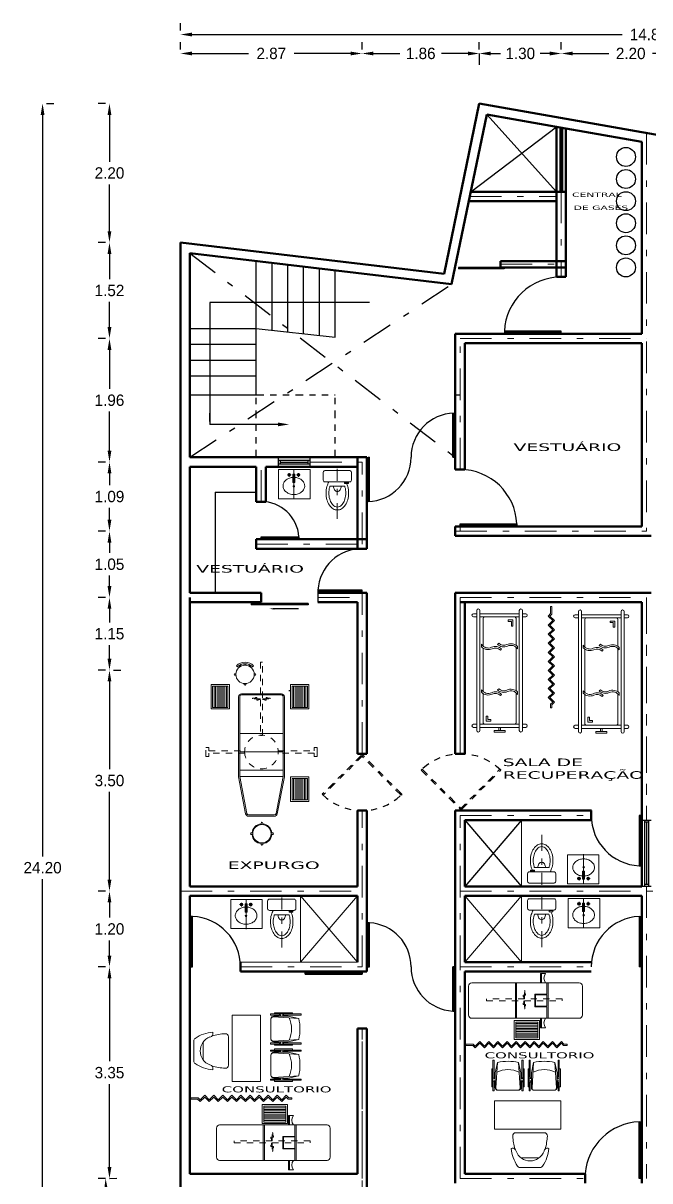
# Model space of a CAD drawing. Extents: x 80.1 to 126.1, y 13.8 to 42.4.
# Drawn here: x 80.09 to 90.01, y 24.03 to 42.37 of the extents above; entities that cross this region are included whole.
import ezdxf

# ---------------------------------------------------------------- set-up
doc = ezdxf.new("R2010")
doc.units = 0
doc.header["$MEASUREMENT"] = 0
doc.header["$PDMODE"] = 2
for name, pattern in [('DASHDOT', [1, 0.5, -0.25, 0, -0.25]), ('DASHDOT2', [0.5, 0.25, -0.125, 0, -0.125]), ('DIVIDE5', [0.24, 0.12, -0.04, 0, -0.04, 0, -0.04]), ('EJES630', [6.3, 5.5, -0.4, 0, -0.4]), ('HIDDE25', [0.04, 0.025, -0.015]), ('HIDDEN5', [0.07, 0.04, -0.03])]:
    doc.linetypes.add(name, pattern=pattern)
doc.layers.get('0').update_dxf_attribs({"linetype": 'CONTINUOUS'})
doc.layers.get('DEFPOINTS').update_dxf_attribs({"linetype": 'CONTINUOUS'})
for name, color, linetype, lineweight in [('EJES', 4, 'EJES630', 13), ('MOB', 7, 'CONTINUOUS', 9), ('MUROS', 5, 'CONTINUOUS', 50)]:
    doc.layers.add(name, color=color, linetype=linetype, lineweight=lineweight)
doc.styles.add('100', font='verdana.ttf', dxfattribs={"width": 1.8, "height": 0.12})
doc.dimstyles.get("Standard").update_dxf_attribs({"dimtxt": 0.18045, "dimasz": 0.18, "dimexe": 0.18, "dimexo": 0.0625, "dimgap": 0.09, "dimtad": 0, "dimtih": 1, "dimtoh": 1, "dimzin": 0, "dimdsep": 46, "dimtxsty": 'Standard', "dimblk2": 'CLOSEDBLANK', "dimcen": 0.09, "dimadec": 0, "dimazin": 0, "dimtfac": 1, "dimtofl": 0, "dimtmove": 0, "dimatfit": 3, "dimfxl": 1, "dimtolj": 1, "dimtzin": 0, "dimarcsym": 0})

# ---------------------------------------------------------------- blocks, each defined once
blk = doc.blocks.new('WCCAJA')
at = {"linetype": 'DASHDOT2'}
blk.add_line((0, -0.79), (0, 0), dxfattribs=at)
for points in [[(-0.223, -0.053), (-0.223, -0.178, 0.414214), (-0.196, -0.205), (0.196, -0.205, 0.414214), (0.223, -0.178), (0.223, -0.053, 0.414214), (0.196, -0.027), (-0.196, -0.027, 0.414214)], [(-0.115, -0.272, 0.018298), (-0.121, -0.288, 0.067459), (-0.134, -0.383, 0.067459), (-0.121, -0.477, 0.079812), (-0.089, -0.547, 0.107118), (-0.04, -0.594, 0.139889), (0, -0.605, 0.139889), (0.04, -0.594, 0.107118), (0.089, -0.547, 0.079812), (0.121, -0.477, 0.067459), (0.134, -0.383, 0.067459), (0.121, -0.288, 0.018298), (0.115, -0.272)]]:
    blk.add_lwpolyline(points, format="xyb", close=True)
for points in [[(-0.147, -0.232, 0.042039), (-0.164, -0.277, 0.067459), (-0.178, -0.383, 0.067459), (-0.164, -0.489, 0.079812), (-0.126, -0.572, 0.107118), (-0.064, -0.632, 0.139889), (0, -0.65, 0.139889), (0.064, -0.632, 0.107118), (0.126, -0.572, 0.079812), (0.164, -0.489, 0.067459), (0.178, -0.383, 0.067459), (0.164, -0.277, 0.068576), (0.133, -0.205, 0.107118)], [(-0.133, -0.205, 0.008988), (-0.138, -0.214, 0.067459)], [(-0.06, -0.272, 0.059324), (-0.055, -0.303, 0.07998), (-0.043, -0.331, 0.107107), (-0.022, -0.351, 0.139517), (0, -0.357, 0.139517), (0.022, -0.351, 0.107107), (0.043, -0.331, 0.07998), (0.055, -0.303, 0.059324), (0.06, -0.272, 0.067669)]]:
    blk.add_lwpolyline(points, format="xyb")
blk.add_lwpolyline([(-0.116, -0.214), (-0.116, -0.232), (-0.178, -0.232), (-0.178, -0.214)], close=True)
blk = doc.blocks.new('*D36')
at = {"color": 0, "lineweight": -2}
for p, q in [((82.584, 41.948), (82.584, 42.065)), ((85.458, 41.948), (85.458, 42.065)), ((82.764, 41.885), (83.661, 41.885)), ((85.278, 41.885), (84.382, 41.885))]:
    blk.add_line(p, q, dxfattribs=at)
at = {"color": 0}
for points in [[(82.764, 41.915), (82.764, 41.855), (82.584, 41.885)], [(85.278, 41.915), (85.278, 41.855), (85.458, 41.885)]]:
    blk.add_solid(points, dxfattribs=at)
at = {"layer": 'DEFPOINTS', "color": 0}
for p in [(82.584, 41.885), (85.458, 41.885), (85.458, 41.885)]:
    blk.add_point(p, dxfattribs=at)
at = {"color": 0, "insert": (84.021, 41.885), "char_height": 0.1804, "attachment_point": 5}
blk.add_mtext('\\A1;2.87', dxfattribs=at)
blk = doc.blocks.new('_ClosedBlank')
at = {"color": 0, "linetype": 'ByBlock', "lineweight": -2}
for p, q in [((-1, 0.17), (0, 0)), ((-1, 0.17), (-1, -0.17)), ((0, 0), (-1, -0.17))]:
    blk.add_line(p, q, dxfattribs=at)
blk = doc.blocks.new('*D37')
at = {"color": 0, "lineweight": -2}
for p, q in [((85.458, 41.948), (85.458, 42.065)), ((87.313, 41.948), (87.313, 42.065)), ((85.638, 41.885), (86.055, 41.885)), ((87.133, 41.885), (86.716, 41.885))]:
    blk.add_line(p, q, dxfattribs=at)
at = {"color": 0}
for points in [[(85.638, 41.915), (85.638, 41.855), (85.458, 41.885)], [(87.133, 41.915), (87.133, 41.855), (87.313, 41.885)]]:
    blk.add_solid(points, dxfattribs=at)
at = {"layer": 'DEFPOINTS', "color": 0}
for p in [(85.458, 41.885), (87.313, 41.885), (87.313, 41.885)]:
    blk.add_point(p, dxfattribs=at)
at = {"color": 0, "insert": (86.386, 41.885), "char_height": 0.1804, "attachment_point": 5}
blk.add_mtext('\\A1;1.86', dxfattribs=at)
blk = doc.blocks.new('*D38')
at = {"color": 0, "lineweight": -2}
for p, q in [((88.609, 41.948), (88.609, 42.065)), ((87.313, 41.885), (87.313, 41.705)), ((87.493, 41.885), (87.646, 41.885)), ((88.429, 41.885), (88.277, 41.885))]:
    blk.add_line(p, q, dxfattribs=at)
at = {"color": 0}
for points in [[(87.493, 41.915), (87.493, 41.855), (87.313, 41.885)], [(88.429, 41.915), (88.429, 41.855), (88.609, 41.885)]]:
    blk.add_solid(points, dxfattribs=at)
at = {"layer": 'DEFPOINTS', "color": 0}
for p in [(87.313, 41.948), (88.609, 41.885), (88.609, 41.885)]:
    blk.add_point(p, dxfattribs=at)
at = {"color": 0, "insert": (87.961, 41.885), "char_height": 0.1804, "attachment_point": 5}
blk.add_mtext('\\A1;1.30', dxfattribs=at)
blk = doc.blocks.new('*D39')
at = {"color": 0, "lineweight": -2}
for p, q in [((88.609, 41.948), (88.609, 42.065)), ((90.809, 41.948), (90.809, 42.065)), ((88.789, 41.885), (89.364, 41.885)), ((90.629, 41.885), (90.055, 41.885))]:
    blk.add_line(p, q, dxfattribs=at)
at = {"color": 0}
for points in [[(88.789, 41.915), (88.789, 41.855), (88.609, 41.885)], [(90.629, 41.915), (90.629, 41.855), (90.809, 41.885)]]:
    blk.add_solid(points, dxfattribs=at)
at = {"layer": 'DEFPOINTS', "color": 0}
for p in [(88.609, 41.885), (90.809, 41.885), (90.809, 41.885)]:
    blk.add_point(p, dxfattribs=at)
at = {"color": 0, "insert": (89.709, 41.885), "char_height": 0.1804, "attachment_point": 5}
blk.add_mtext('\\A1;2.20', dxfattribs=at)
blk = doc.blocks.new('*D43')
at = {"color": 0, "lineweight": -2}
for p, q in [((82.584, 42.248), (82.584, 42.365)), ((97.407, 42.248), (97.407, 42.365)), ((82.764, 42.185), (89.575, 42.185)), ((97.227, 42.185), (90.417, 42.185))]:
    blk.add_line(p, q, dxfattribs=at)
at = {"color": 0}
for points in [[(82.764, 42.215), (82.764, 42.155), (82.584, 42.185)], [(97.227, 42.215), (97.227, 42.155), (97.407, 42.185)]]:
    blk.add_solid(points, dxfattribs=at)
at = {"layer": 'DEFPOINTS', "color": 0}
for p in [(82.584, 42.185), (97.407, 42.185), (97.407, 42.185)]:
    blk.add_point(p, dxfattribs=at)
at = {"color": 0, "insert": (89.996, 42.185), "char_height": 0.1804, "attachment_point": 5}
blk.add_mtext('\\A1;14.82', dxfattribs=at)
blk = doc.blocks.new('*D52')
at = {"color": 0, "lineweight": -2}
for p, q in [((80.464, 41.092), (80.581, 41.092)), ((80.401, 40.912), (80.401, 29.172)), ((80.401, 17.071), (80.401, 28.812)), ((80.339, 16.891), (80.221, 16.891))]:
    blk.add_line(p, q, dxfattribs=at)
at = {"color": 0}
for points in [[(80.371, 40.912), (80.431, 40.912), (80.401, 41.092)], [(80.371, 17.071), (80.431, 17.071), (80.401, 16.891)]]:
    blk.add_solid(points, dxfattribs=at)
at = {"layer": 'DEFPOINTS', "color": 0}
for p in [(80.401, 41.092), (80.401, 16.891), (80.401, 16.891)]:
    blk.add_point(p, dxfattribs=at)
at = {"color": 0, "insert": (80.401, 28.992), "char_height": 0.1804, "attachment_point": 5}
blk.add_mtext('\\A1;24.20', dxfattribs=at)
blk = doc.blocks.new('*D53')
at = {"color": 0, "lineweight": -2}
for p, q in [((81.398, 41.092), (81.28, 41.092)), ((81.46, 40.912), (81.46, 40.172)), ((81.46, 39.071), (81.46, 39.812)), ((81.398, 38.891), (81.28, 38.891))]:
    blk.add_line(p, q, dxfattribs=at)
at = {"color": 0}
for points in [[(81.43, 40.912), (81.49, 40.912), (81.46, 41.092)], [(81.43, 39.071), (81.49, 39.071), (81.46, 38.891)]]:
    blk.add_solid(points, dxfattribs=at)
at = {"layer": 'DEFPOINTS', "color": 0}
for p in [(81.46, 41.092), (81.46, 38.891), (81.46, 38.891)]:
    blk.add_point(p, dxfattribs=at)
at = {"color": 0, "insert": (81.46, 39.992), "char_height": 0.1804, "attachment_point": 5}
blk.add_mtext('\\A1;2.20', dxfattribs=at)
blk = doc.blocks.new('*D54')
at = {"color": 0, "lineweight": -2}
for p, q in [((81.398, 38.891), (81.28, 38.891)), ((81.46, 38.711), (81.46, 38.312)), ((81.46, 37.552), (81.46, 37.952)), ((81.398, 37.372), (81.28, 37.372))]:
    blk.add_line(p, q, dxfattribs=at)
at = {"color": 0}
for points in [[(81.43, 38.711), (81.49, 38.711), (81.46, 38.891)], [(81.43, 37.552), (81.49, 37.552), (81.46, 37.372)]]:
    blk.add_solid(points, dxfattribs=at)
at = {"layer": 'DEFPOINTS', "color": 0}
for p in [(81.46, 38.891), (81.46, 37.372), (81.46, 37.372)]:
    blk.add_point(p, dxfattribs=at)
at = {"color": 0, "insert": (81.46, 38.132), "char_height": 0.1804, "attachment_point": 5}
blk.add_mtext('\\A1;1.52', dxfattribs=at)
blk = doc.blocks.new('*D55')
at = {"color": 0, "lineweight": -2}
for p, q in [((81.398, 37.372), (81.28, 37.372)), ((81.46, 37.192), (81.46, 36.574)), ((81.46, 35.596), (81.46, 36.214)), ((81.398, 35.416), (81.28, 35.416))]:
    blk.add_line(p, q, dxfattribs=at)
at = {"color": 0}
for points in [[(81.43, 37.192), (81.49, 37.192), (81.46, 37.372)], [(81.43, 35.596), (81.49, 35.596), (81.46, 35.416)]]:
    blk.add_solid(points, dxfattribs=at)
at = {"layer": 'DEFPOINTS', "color": 0}
for p in [(81.46, 37.372), (81.46, 35.416), (81.46, 35.416)]:
    blk.add_point(p, dxfattribs=at)
at = {"color": 0, "insert": (81.46, 36.394), "char_height": 0.1804, "attachment_point": 5}
blk.add_mtext('\\A1;1.96', dxfattribs=at)
blk = doc.blocks.new('*D56')
at = {"color": 0, "lineweight": -2}
for p, q in [((81.398, 35.416), (81.28, 35.416)), ((81.46, 35.236), (81.46, 35.049)), ((81.46, 34.502), (81.46, 34.689)), ((81.398, 34.322), (81.28, 34.322))]:
    blk.add_line(p, q, dxfattribs=at)
at = {"color": 0}
for points in [[(81.43, 35.236), (81.49, 35.236), (81.46, 35.416)], [(81.43, 34.502), (81.49, 34.502), (81.46, 34.322)]]:
    blk.add_solid(points, dxfattribs=at)
at = {"layer": 'DEFPOINTS', "color": 0}
for p in [(81.46, 35.416), (81.46, 34.322), (81.46, 34.322)]:
    blk.add_point(p, dxfattribs=at)
at = {"color": 0, "insert": (81.46, 34.869), "char_height": 0.1804, "attachment_point": 5}
blk.add_mtext('\\A1;1.09', dxfattribs=at)
blk = doc.blocks.new('*D57')
at = {"color": 0, "lineweight": -2}
for p, q in [((81.398, 34.322), (81.28, 34.322)), ((81.46, 34.142), (81.46, 33.977)), ((81.46, 33.452), (81.46, 33.617)), ((81.398, 33.272), (81.28, 33.272))]:
    blk.add_line(p, q, dxfattribs=at)
at = {"color": 0}
for points in [[(81.43, 34.142), (81.49, 34.142), (81.46, 34.322)], [(81.43, 33.452), (81.49, 33.452), (81.46, 33.272)]]:
    blk.add_solid(points, dxfattribs=at)
at = {"layer": 'DEFPOINTS', "color": 0}
for p in [(81.46, 34.322), (81.46, 33.272), (81.46, 33.272)]:
    blk.add_point(p, dxfattribs=at)
at = {"color": 0, "insert": (81.46, 33.797), "char_height": 0.1804, "attachment_point": 5}
blk.add_mtext('\\A1;1.05', dxfattribs=at)
blk = doc.blocks.new('*D58')
at = {"color": 0, "lineweight": -2}
for p, q in [((81.398, 33.272), (81.28, 33.272)), ((81.46, 33.092), (81.46, 32.877)), ((81.46, 32.302), (81.46, 32.517)), ((81.398, 32.122), (81.28, 32.122))]:
    blk.add_line(p, q, dxfattribs=at)
at = {"color": 0}
for points in [[(81.43, 33.092), (81.49, 33.092), (81.46, 33.272)], [(81.43, 32.302), (81.49, 32.302), (81.46, 32.122)]]:
    blk.add_solid(points, dxfattribs=at)
at = {"layer": 'DEFPOINTS', "color": 0}
for p in [(81.46, 33.272), (81.46, 32.122), (81.46, 32.122)]:
    blk.add_point(p, dxfattribs=at)
at = {"color": 0, "insert": (81.46, 32.697), "char_height": 0.1804, "attachment_point": 5}
blk.add_mtext('\\A1;1.15', dxfattribs=at)
blk = doc.blocks.new('*D59')
at = {"color": 0, "lineweight": -2}
for p, q in [((81.523, 32.122), (81.64, 32.122)), ((81.46, 31.942), (81.46, 30.552)), ((81.46, 28.802), (81.46, 30.192)), ((81.398, 28.622), (81.28, 28.622))]:
    blk.add_line(p, q, dxfattribs=at)
at = {"color": 0}
for points in [[(81.43, 31.942), (81.49, 31.942), (81.46, 32.122)], [(81.43, 28.802), (81.49, 28.802), (81.46, 28.622)]]:
    blk.add_solid(points, dxfattribs=at)
at = {"layer": 'DEFPOINTS', "color": 0}
for p in [(81.46, 32.122), (81.46, 28.622), (81.46, 28.622)]:
    blk.add_point(p, dxfattribs=at)
at = {"color": 0, "insert": (81.46, 30.372), "char_height": 0.1804, "attachment_point": 5}
blk.add_mtext('\\A1;3.50', dxfattribs=at)
blk = doc.blocks.new('*D60')
at = {"color": 0, "lineweight": -2}
for p, q in [((81.398, 28.622), (81.28, 28.622)), ((81.46, 28.442), (81.46, 28.202)), ((81.46, 27.602), (81.46, 27.842)), ((81.398, 27.422), (81.28, 27.422))]:
    blk.add_line(p, q, dxfattribs=at)
at = {"color": 0}
for points in [[(81.43, 28.442), (81.49, 28.442), (81.46, 28.622)], [(81.43, 27.602), (81.49, 27.602), (81.46, 27.422)]]:
    blk.add_solid(points, dxfattribs=at)
at = {"layer": 'DEFPOINTS', "color": 0}
for p in [(81.46, 28.622), (81.46, 27.422), (81.46, 27.422)]:
    blk.add_point(p, dxfattribs=at)
at = {"color": 0, "insert": (81.46, 28.022), "char_height": 0.1804, "attachment_point": 5}
blk.add_mtext('\\A1;1.20', dxfattribs=at)
blk = doc.blocks.new('*D61')
at = {"color": 0, "lineweight": -2}
for p, q in [((81.398, 27.422), (81.28, 27.422)), ((81.46, 27.242), (81.46, 25.927)), ((81.46, 24.252), (81.46, 25.567)), ((81.398, 24.072), (81.28, 24.072))]:
    blk.add_line(p, q, dxfattribs=at)
at = {"color": 0}
for points in [[(81.43, 27.242), (81.49, 27.242), (81.46, 27.422)], [(81.43, 24.252), (81.49, 24.252), (81.46, 24.072)]]:
    blk.add_solid(points, dxfattribs=at)
at = {"layer": 'DEFPOINTS', "color": 0}
for p in [(81.46, 27.422), (81.46, 24.072), (81.46, 24.072)]:
    blk.add_point(p, dxfattribs=at)
at = {"color": 0, "insert": (81.46, 25.747), "char_height": 0.1804, "attachment_point": 5}
blk.add_mtext('\\A1;3.35', dxfattribs=at)
blk = doc.blocks.new('*D62')
at = {"color": 0, "lineweight": -2}
for p, q in [((81.46, 24.074), (81.578, 24.079)), ((81.405, 23.892), (81.423, 23.399)), ((81.454, 22.545), (81.436, 23.039)), ((81.523, 22.368), (81.64, 22.372))]:
    blk.add_line(p, q, dxfattribs=at)
at = {"color": 0}
for points in [[(81.435, 23.893), (81.375, 23.891), (81.398, 24.072)], [(81.484, 22.546), (81.424, 22.544), (81.46, 22.365)]]:
    blk.add_solid(points, dxfattribs=at)
at = {"layer": 'DEFPOINTS', "color": 0}
for p in [(81.398, 24.072), (81.46, 22.365), (81.46, 22.365)]:
    blk.add_point(p, dxfattribs=at)
at = {"color": 0, "insert": (81.429, 23.219), "char_height": 0.1804, "attachment_point": 5}
blk.add_mtext('\\A1;1.71', dxfattribs=at)
blk = doc.blocks.new('37830054')
at = {"linetype": 'HIDDEN5'}
blk.add_lwpolyline([(-0.61, 0.02), (-0.61, 0.05), (0.59, 0.05), (0.59, 0.02)], close=True, dxfattribs=at)
for points in [[(-0.01, 0.05), (-0.01, 0.18), (-0.02, 0.18), (-0.02, 0.13), (-0.03, 0.13), (-0.03, 0.11), (-0.01, 0.11), (0, 0.11), (0.01, 0.11), (0.01, 0.09), (0, 0.09), (0, 0.05)], [(-0.01, 0.02), (-0.01, -0.11), (-0.02, -0.11), (-0.02, -0.06), (-0.03, -0.06), (-0.03, -0.04), (-0.01, -0.04), (0, -0.04), (0.01, -0.04), (0.01, -0.02), (0, -0.02), (0, 0.02)]]:
    blk.add_lwpolyline(points, dxfattribs=at)
blk = doc.blocks.new('36211306')
for p, q in [((0.74, -0.56), (0.74, 0)), ((0.76, 0), (0.76, -0.56)), ((1.154, 0.15), (1.154, 0)), ((1.26, 0), (1.26, -0.56)), ((1.154, -0.71), (1.154, -0.56))]:
    blk.add_line(p, q)
blk.add_lwpolyline([(0.05, -0.56, -0.414214), (0, -0.51), (0, -0.05, -0.414214), (0.05, 0), (1.75, 0, -0.414214), (1.8, -0.05), (1.8, -0.51, -0.414214), (1.75, -0.56)], format="xyb", close=True)
blk.add_lwpolyline([(1.24, 0), (1.24, -0.18), (1.05, -0.18), (1.05, -0.38), (1.24, -0.38), (1.24, -0.56)])
for points in [[(1.14, 0), (1.14, 0.15), (1.219, 0.15, 0.351), (1.219, 0, 0.351)], [(1.219, -0.56, 0.351), (1.219, -0.71), (1.14, -0.71), (1.14, -0.56)]]:
    blk.add_lwpolyline(points, format="xyb")
blk.add_lwpolyline([(1.24, -0.19), (1.06, -0.19), (1.06, -0.37), (1.24, -0.37)], close=True)
blk = doc.blocks.new('31230244')
for p, q in [((0.025, -0.05), (0.375, -0.05)), ((0.025, -0.075), (0.375, -0.075)), ((0.025, -0.1), (0.375, -0.1)), ((0.025, -0.125), (0.375, -0.125)), ((0.025, -0.15), (0.375, -0.15)), ((0.025, -0.15), (0.375, -0.15)), ((0.025, -0.175), (0.375, -0.175)), ((0.025, -0.2), (0.375, -0.2)), ((0.025, -0.225), (0.375, -0.225)), ((0.025, -0.25), (0.375, -0.25))]:
    blk.add_line(p, q)
for points in [[(0, -0.3), (0, 0), (0.4, 0), (0.4, -0.3)], [(0.025, -0.275), (0.025, -0.025), (0.375, -0.025), (0.375, -0.275)]]:
    blk.add_lwpolyline(points, close=True)
blk = doc.blocks.new('18140101')
for p, q in [((-0.475, -0.068), (-0.483, -0.068)), ((-0.068, -0.068), (-0.059, -0.068))]:
    blk.add_line(p, q)
for points in [[(-0.492, -0.076), (-0.492, -0.208), (-0.51, -0.208), (-0.51, 0.276), (-0.492, 0.276), (-0.492, 0.012, 0.414214), (-0.483, 0.003), (-0.475, 0.003)], [(-0.43, -0.2, -0.414214), (-0.475, -0.156), (-0.475, 0.074), (-0.439, 0.239), (-0.465, -0.161, 0.392815), (-0.43, -0.2), (-0.112, -0.2, 0.392815), (-0.078, -0.161), (-0.104, 0.239), (-0.068, 0.074), (-0.068, -0.156, -0.414214), (-0.112, -0.2)], [(-0.068, 0.003), (-0.059, 0.003, 0.414214), (-0.051, 0.012), (-0.051, 0.276), (-0.033, 0.276), (-0.033, -0.208), (-0.051, -0.208), (-0.051, -0.076)], [(-0.51, 0.012, 0.414214), (-0.483, -0.015), (-0.475, -0.015)], [(-0.068, -0.015), (-0.059, -0.015, 0.414214), (-0.033, 0.012, 0.414214)], [(-0.475, -0.05), (-0.483, -0.05, 0.414214), (-0.51, -0.076, 0.414214)], [(-0.033, -0.076, 0.414214), (-0.059, -0.05), (-0.068, -0.05)]]:
    blk.add_lwpolyline(points, format="xyb")
for points in [[(-0.51, 0.138), (-0.528, 0.138), (-0.528, -0.147), (-0.51, -0.147)], [(-0.033, 0.138), (-0.015, 0.138), (-0.015, -0.147), (-0.033, -0.147)]]:
    blk.add_lwpolyline(points)
for centre, radius, start, end in [((-0.271, -0.445), 0.704, 76.2765, 103.7235), ((-0.272, -0.28), 0.406, 64.1271, 115.8575), ((-0.483, -0.076), 0.00883, 90, 180), ((-0.059, -0.076), 0.00883, 0, 90)]:
    blk.add_arc(centre, radius, start, end)
blk = doc.blocks.new('33550102')
blk.add_lwpolyline([(-1.05, 0), (-1.05, 0.45), (0, 0.45), (0, 0)], close=True)
blk = doc.blocks.new('18360154')
for p, q in [((-0.16, 0.15), (0.156, 0.15)), ((-0.142, 0), (0.138, 0)), ((0.222, -0.4), (-0.226, -0.4))]:
    blk.add_line(p, q)
for centre, radius, start, end in [((0.284, -0.2), 0.586, 145.9647, 175.201), ((-0.002, -0.191), 0.237, 20.812, 159.188), ((-0.16, 0.1), 0.05, 90, 145.9647), ((0.156, 0.1), 0.05, 34.0353, 90), ((-0.288, -0.2), 0.586, 4.799, 34.0353), ((-0.279, -0.099), 0.0564, 248.2784, 351.6423), ((0.648, -0.4), 0.925, 163.5819, 176.7242), ((0.275, -0.099), 0.0564, 188.3577, 291.7216), ((-0.702, -0.4), 0.975, 3.0986, 15.4057), ((-0.226, -0.35), 0.05, 176.7242, 270), ((0.222, -0.35), 0.05, 270, 3.0986)]:
    blk.add_arc(centre, radius, start, end)
blk = doc.blocks.new('31910159')
for p, q in [((0.075, 0.312), (0.075, -0.312)), ((0.125, 0.312), (0.125, -0.312)), ((1.341, 0.263), (0.653, 0.263)), ((1.825, 0.312), (1.825, -0.312)), ((1.875, 0.312), (1.875, -0.312)), ((0.025, 0.013), (0.075, 0.013)), ((0.025, -0.012), (0.075, -0.012)), ((0.643, -0.262), (1.331, -0.262))]:
    blk.add_line(p, q)
for points in [[(0.125, 0.363), (0.125, 0.413, 1), (0.075, 0.413), (0.075, 0.363)], [(1.875, 0.363), (1.875, 0.413, 1), (1.825, 0.413), (1.825, 0.363)], [(0.621, 0.263), (0.155, 0.263, 0.414214), (0.125, 0.233)], [(1.825, 0.233, 0.414214), (1.795, 0.263), (1.373, 0.263)], [(0.125, -0.362), (0.125, -0.413, -1), (0.075, -0.413), (0.075, -0.362)], [(0.125, -0.233, 0.414214), (0.155, -0.262), (0.611, -0.262)], [(1.363, -0.262), (1.795, -0.262, 0.414214), (1.825, -0.233)], [(1.825, -0.362), (1.825, -0.413, 1), (1.875, -0.413), (1.875, -0.362)]]:
    blk.add_lwpolyline(points, format="xyb")
for points in [[(0.025, 0.312, -1), (0.025, 0.363), (1.925, 0.363, -1), (1.925, 0.312)], [(0.642, 0.125, 0.313297), (0.669, -0.033), (0.687, -0.014, -0.309465), (0.665, 0.115, 0.313502), (0.636, 0.284), (0.596, 0.284, -0.37824)], [(1.385, 0.115, 0.313502), (1.356, 0.284), (1.316, 0.284, -0.37824), (1.362, 0.125, 0.313297), (1.389, -0.033), (1.407, -0.014, -0.309465)], [(0.63, -0.286, -0.313502), (0.601, -0.117, 0.309465), (0.579, 0.012), (0.597, 0.031, -0.313297), (0.624, -0.127, 0.37824), (0.67, -0.286)], [(1.343, -0.127, 0.313297), (1.317, 0.031), (1.299, 0.012, -0.309465), (1.32, -0.117, 0.313502), (1.35, -0.286), (1.39, -0.286, -0.37824)], [(1.925, -0.312, -1), (1.925, -0.362), (0.025, -0.362, -1), (0.025, -0.312)]]:
    blk.add_lwpolyline(points, format="xyb", close=True)
for points in [[(1.775, 0.138), (1.75, 0.138), (1.75, 0.188), (1.675, 0.188), (1.675, 0.212), (1.775, 0.212)], [(0, 0.087), (0.025, 0.087), (0.025, -0.087), (0, -0.087)], [(0.2, -0.188), (0.2, -0.137), (0.175, -0.137), (0.175, -0.212), (0.25, -0.212), (0.25, -0.188)]]:
    blk.add_lwpolyline(points, close=True)
blk = doc.blocks.new('16160976')
for p, q in [((-0.4, -0.355), (-0.4, 0.355)), ((-0.3, -0.355), (-0.3, 0.355)), ((0, -0.355), (0, 0.355)), ((0.3, -0.355), (0.3, 0.355))]:
    blk.add_line(p, q)
for points in [[(0.95, 0.325), (0.95, -0.325, -0.414214), (0.9, -0.375), (-0.395, -0.375, -0.047533), (-0.405, -0.374), (-1.009, -0.258, -0.359601), (-1.05, -0.209), (-1.05, 0.209, -0.359601), (-1.009, 0.258), (-0.405, 0.374, -0.047533), (-0.395, 0.375), (0.9, 0.375, -0.414214)], [(0.93, 0.325), (0.93, -0.325, -0.414214), (0.9, -0.355), (-0.395, -0.355, -0.047533), (-0.401, -0.354), (-1.006, -0.238, -0.359601), (-1.03, -0.209), (-1.03, 0.209, -0.359601), (-1.006, 0.238), (-0.401, 0.354, -0.047533), (-0.395, 0.355), (0.9, 0.355, -0.414214)]]:
    blk.add_lwpolyline(points, format="xyb", close=True)
blk = doc.blocks.new('31080052')
for p, q in [((-0.087, 0.152), (-0.087, 0.122)), ((-0.075, 0.158), (-0.075, 0.13)), ((-0.013, 0.175), (-0.013, 0.149)), ((0.012, 0.149), (0.012, 0.175)), ((0.075, 0.158), (0.075, 0.13)), ((0.088, 0.152), (0.088, 0.122))]:
    blk.add_line(p, q)
blk.add_lwpolyline([(0.124, 0.124), (0.141, 0.141, 0.414214), (-0.141, 0.141), (-0.124, 0.124, -0.414214)], format="xyb", close=True)
for points in [[(-0.149, 0.012), (-0.163, 0.012, 1), (-0.163, -0.013), (-0.149, -0.013)], [(0.149, 0.012), (0.163, 0.012, -1), (0.163, -0.013), (0.149, -0.013)], [(-0.013, -0.149), (-0.013, -0.163, 1), (0.012, -0.163), (0.012, -0.149)]]:
    blk.add_lwpolyline(points, format="xyb")
blk.add_circle((0, 0), 0.15)
blk = doc.blocks.new('15621010')
at = {"linetype": 'HIDDEN5'}
for points in [[(0.02, 0.274), (0.02, 0.86), (0.075, 0.86), (0.075, 0.91), (0, 0.91), (-0.075, 0.91), (-0.075, 0.86), (-0.02, 0.86), (-0.02, 0.274)], [(-0.02, -0.274), (-0.02, -0.86), (-0.075, -0.86), (-0.075, -0.91), (0.075, -0.91), (0.075, -0.86), (0.02, -0.86), (0.02, -0.274)]]:
    blk.add_lwpolyline(points, dxfattribs=at)
blk.add_circle((0, 0), 0.275, dxfattribs=at)
blk = doc.blocks.new('31080102')
for points in [[(-0.149, 0.013), (-0.175, 0.013, 1), (-0.175, -0.013), (-0.149, -0.013)], [(0.013, 0.149), (0.013, 0.175, 1), (-0.013, 0.175), (-0.013, 0.149)], [(0.149, -0.013), (0.175, -0.013, 1), (0.175, 0.013), (0.149, 0.013)], [(-0.013, -0.149), (-0.013, -0.175, 1), (0.013, -0.175), (0.013, -0.149)]]:
    blk.add_lwpolyline(points, format="xyb")
blk.add_circle((0, 0), 0.15)
for start, end in [(94.4117, 175.5883), (4.4117, 85.5883), (184.4117, 265.5883), (274.4117, 355.5883)]:
    blk.add_arc((0, 0), 0.162, start, end)

msp = doc.modelspace()

# ---------------------------------------------------------------- linework, layer by layer
for p, q in [((87.431, 40.919), (88.534, 39.697)), ((87.178, 39.697), (88.534, 40.725)), ((88.589, 40.711), (88.589, 39.697)), ((88.609, 40.711), (88.609, 39.697)), ((88.629, 40.711), (88.629, 39.697)), ((83.783, 36.481), (83.783, 38.598)), ((84.033, 37.503), (84.033, 38.568)), ((84.283, 37.475), (84.283, 38.538)), ((84.533, 37.447), (84.533, 38.508)), ((87.704, 38.497), (86.984, 38.497)), ((86.984, 38.497), (86.984, 38.477)), ((87.704, 38.497), (87.704, 38.477)), ((84.783, 37.419), (84.783, 38.479)), ((85.033, 37.391), (85.033, 38.449)), ((87.704, 38.477), (86.984, 38.477)), ((85.574, 37.941), (83.048, 37.941)), ((83.048, 37.941), (83.048, 36.012)), ((82.734, 37.531), (83.783, 37.531)), ((83.783, 37.531), (85.033, 37.391)), ((88.609, 37.487), (87.71, 37.487)), ((87.71, 37.487), (87.71, 37.467)), ((88.609, 37.467), (87.71, 37.467)), ((88.609, 37.467), (88.609, 37.487)), ((82.734, 37.281), (83.783, 37.281)), ((82.734, 37.031), (83.783, 37.031)), ((82.734, 36.781), (83.783, 36.781)), ((82.734, 36.481), (83.783, 36.481)), ((86.933, 36.481), (87.008, 36.481)), ((83.048, 36.058), (83.048, 36.192)), ((86.893, 35.491), (86.893, 36.19)), ((86.913, 35.491), (86.913, 36.191)), ((84.125, 36.012), (83.048, 36.012)), ((84.135, 35.341), (84.135, 35.491)), ((84.135, 35.446), (84.635, 35.446)), ((84.135, 35.386), (84.635, 35.386)), ((84.165, 35.386), (84.165, 35.446)), ((84.165, 35.416), (84.605, 35.416)), ((84.605, 35.386), (84.605, 35.446)), ((84.635, 35.341), (84.635, 35.491)), ((85.553, 35.491), (85.573, 35.491)), ((85.553, 34.792), (85.553, 35.491)), ((85.573, 34.793), (85.573, 35.491)), ((86.893, 35.491), (86.913, 35.491)), ((83.134, 34.941), (83.783, 34.941)), ((83.134, 34.941), (83.134, 33.347)), ((87.008, 34.417), (87.008, 34.437)), ((87.008, 34.437), (87.907, 34.437)), ((87.008, 34.417), (87.908, 34.417)), ((87.907, 34.437), (87.907, 34.417)), ((83.858, 34.213), (83.858, 34.233)), ((83.858, 34.233), (84.457, 34.233)), ((83.858, 34.213), (84.457, 34.213)), ((84.457, 34.233), (84.457, 34.213)), ((85.458, 33.387), (84.759, 33.387)), ((84.759, 33.387), (84.759, 33.367)), ((85.458, 33.367), (84.759, 33.367)), ((84.759, 33.367), (84.759, 33.197)), ((85.458, 33.367), (85.458, 33.387)), ((84.603, 33.177), (83.703, 33.177)), ((83.703, 33.177), (83.703, 33.157)), ((84.603, 33.157), (83.703, 33.157)), ((84.454, 33.093), (84.069, 33.093)), ((84.603, 33.177), (84.603, 33.157)), ((84.3, 31.798), (84.319, 31.798)), ((86.392, 30.537), (86.407, 30.551)), ((87.653, 30.537), (87.639, 30.551)), ((86.089, 30.155), (86.074, 30.141)), ((87.983, 29.747), (87.083, 28.697)), ((87.083, 29.747), (87.983, 28.697)), ((89.864, 29.822), (89.844, 29.822)), ((89.844, 29.822), (89.844, 29.023)), ((89.864, 29.822), (89.864, 29.023)), ((89.884, 29.747), (90.034, 29.747)), ((89.929, 29.747), (89.929, 28.697)), ((89.929, 29.717), (89.989, 29.717)), ((89.959, 29.717), (89.959, 28.727)), ((89.989, 29.747), (89.989, 28.697)), ((89.844, 29.023), (89.864, 29.023)), ((90.034, 28.697), (89.884, 28.697)), ((89.989, 28.727), (89.929, 28.727)), ((82.754, 27.422), (82.754, 28.221)), ((82.774, 28.221), (82.754, 28.221)), ((82.774, 27.422), (82.774, 28.221)), ((85.553, 27.422), (85.553, 28.121)), ((85.573, 28.121), (85.553, 28.121)), ((85.573, 27.422), (85.573, 28.121)), ((89.844, 28.221), (89.844, 27.422)), ((89.844, 28.221), (89.864, 28.221)), ((89.864, 27.422), (89.864, 28.222)), ((82.734, 27.347), (82.734, 24.147)), ((82.754, 27.422), (82.774, 27.422)), ((84.559, 27.327), (85.458, 27.327)), ((84.559, 27.307), (84.559, 27.327)), ((85.458, 27.327), (85.458, 27.307)), ((85.553, 27.422), (85.573, 27.422)), ((86.913, 27.422), (86.893, 27.422)), ((86.893, 26.723), (86.893, 27.422)), ((86.913, 26.723), (86.913, 27.422)), ((89.864, 27.422), (89.844, 27.422)), ((84.559, 27.307), (85.458, 27.307)), ((82.734, 24.147), (82.734, 26.997)), ((86.893, 26.723), (86.913, 26.723)), ((85.383, 24.147), (85.383, 26.447)), ((89.844, 24.072), (89.844, 24.971)), ((89.844, 24.971), (89.864, 24.971)), ((89.864, 24.072), (89.864, 24.971)), ((89.864, 24.072), (89.844, 24.072))]:
    msp.add_line(p, q)
at = {"linetype": 'DASHDOT'}
for p, q in [((82.734, 38.723), (86.933, 35.491)), ((82.734, 35.491), (86.874, 38.23))]:
    msp.add_line(p, q, dxfattribs=at)
at = {"linetype": 'DIVIDE5'}
for p, q in [((83.783, 35.491), (83.783, 36.481)), ((83.783, 36.481), (85.033, 36.481)), ((85.033, 35.491), (85.033, 36.481)), ((85.444, 30.771), (84.828, 30.155)), ((85.472, 30.771), (84.842, 30.141)), ((86.074, 30.141), (85.444, 30.771)), ((86.089, 30.155), (85.472, 30.771)), ((86.392, 30.537), (87.009, 29.921)), ((86.407, 30.551), (87.037, 29.921)), ((87.009, 29.921), (87.639, 30.551)), ((87.037, 29.921), (87.653, 30.537))]:
    msp.add_line(p, q, dxfattribs=at)
for centre in [(89.634, 40.247), (89.634, 39.897), (89.634, 39.547), (89.634, 39.197), (89.634, 38.847), (89.634, 38.497)]:
    msp.add_circle(centre, 0.15)
for centre, radius, start, end in [((88.609, 37.447), 0.9, 90, 177.4527), ((86.933, 35.491), 0.7, 91.6372, 180), ((85.533, 35.491), 0.7, 271.6372, 0), ((87.008, 34.397), 0.9, 2.5473, 90), ((83.866, 34.196), 0.593, 3.5963, 90.7253), ((85.451, 33.35), 0.693, 89.4394, 176.9346), ((89.884, 29.822), 0.8, 180, 267.134), ((82.734, 27.422), 0.8, 0, 87.134), ((85.533, 27.422), 0.7, 360, 86.7242), ((89.884, 27.422), 0.8, 92.858, 180.0079), ((86.933, 27.422), 0.7, 180, 266.7242), ((89.884, 24.072), 0.9, 92.5473, 175.2198)]:
    msp.add_arc(centre, radius, start, end)
for centre, start, end in [((87.023, 29.895), 45.5274, 133.1991), ((85.458, 30.797), 225.5274, 313.1991)]:
    msp.add_arc(centre, 0.9, start, end, dxfattribs=at)
for points in [[(84.125, 36.042), (84.125, 35.982), (84.305, 36.012)], [(84.069, 33.106), (84.069, 33.079), (83.991, 33.093)]]:
    msp.add_solid(points)
at = {"layer": 'EJES', "linetype": 'DASHDOT'}
for p, q in [((86.755, 38.395), (87.313, 41.092)), ((87.313, 41.092), (97.407, 39.31)), ((89.959, 40.625), (89.959, 34.322)), ((89.959, 40.625), (89.959, 34.322)), ((87.162, 39.622), (88.534, 39.622)), ((88.609, 39.697), (88.609, 38.347)), ((82.584, 38.891), (86.755, 38.395)), ((87.65, 38.547), (88.684, 38.547)), ((87.008, 35.297), (87.008, 37.372)), ((87.008, 37.372), (89.959, 37.372)), ((87.008, 35.297), (87.008, 37.372)), ((83.858, 34.788), (83.858, 35.416)), ((84.635, 35.416), (85.458, 35.416)), ((85.458, 34.118), (85.458, 35.416)), ((86.933, 34.322), (89.959, 34.322)), ((87.008, 34.322), (87.008, 34.397)), ((83.783, 34.118), (85.458, 34.118)), ((84.759, 33.272), (85.458, 33.272)), ((85.458, 30.797), (85.458, 33.347)), ((87.008, 33.272), (89.959, 33.272)), ((87.008, 30.795), (87.008, 33.272)), ((89.959, 33.272), (89.959, 29.747)), ((89.959, 33.197), (89.959, 29.747)), ((85.458, 27.422), (85.458, 29.897)), ((85.458, 27.422), (85.458, 29.897)), ((85.458, 27.422), (85.458, 29.897)), ((87.008, 27.422), (87.008, 29.822)), ((87.008, 29.822), (89.084, 29.822)), ((87.008, 27.422), (87.008, 29.822)), ((82.584, 28.622), (85.458, 28.622)), ((87.008, 28.622), (90.884, 28.622)), ((89.959, 28.697), (89.959, 24.072)), ((89.959, 28.697), (89.959, 24.072)), ((83.534, 27.422), (85.458, 27.422)), ((83.534, 27.422), (85.458, 27.422)), ((87.008, 27.422), (89.084, 27.422)), ((87.008, 24.072), (87.008, 27.422)), ((85.458, 24.147), (85.458, 26.447)), ((85.458, 24.072), (85.458, 26.447)), ((85.458, 22.44), (85.458, 26.447)), ((87.008, 24.072), (88.987, 24.072)), ((87.008, 24.072), (88.987, 24.072))]:
    msp.add_line(p, q, dxfattribs=at)
at = {"layer": 'EJES'}
for p, q in [((87.008, 30.797), (87.008, 33.272)), ((87.008, 24.072), (87.083, 24.072))]:
    msp.add_line(p, q, dxfattribs=at)
at = {"layer": 'MOB'}
for p, q in [((84.276, 35.213), (84.335, 35.213)), ((84.305, 35.242), (84.305, 35.184)), ((84.378, 35.285), (84.378, 34.826)), ((84.422, 35.213), (84.48, 35.213)), ((84.451, 35.242), (84.451, 35.184)), ((87.983, 28.697), (87.983, 29.747)), ((88.964, 28.749), (88.964, 29.208)), ((88.92, 28.821), (88.862, 28.821)), ((88.891, 28.791), (88.891, 28.85)), ((89.066, 28.821), (89.007, 28.821)), ((89.036, 28.791), (89.036, 28.85)), ((83.549, 28.439), (83.549, 28.38)), ((83.622, 28.481), (83.622, 28.022)), ((83.695, 28.439), (83.695, 28.38)), ((84.483, 27.497), (84.483, 28.547)), ((84.483, 28.547), (85.383, 27.497)), ((85.383, 28.547), (84.483, 27.497)), ((87.983, 28.547), (87.083, 27.497)), ((87.083, 28.547), (87.983, 27.497)), ((87.983, 27.497), (87.983, 28.547)), ((88.862, 28.421), (88.92, 28.421)), ((88.891, 28.45), (88.891, 28.392)), ((88.964, 28.493), (88.964, 28.034)), ((89.007, 28.421), (89.066, 28.421)), ((89.036, 28.45), (89.036, 28.392)), ((83.52, 28.409), (83.578, 28.409)), ((83.665, 28.409), (83.724, 28.409)), ((83.534, 27.497), (85.383, 27.497))]:
    msp.add_line(p, q, dxfattribs=at)
for points in [[(84.135, 35.296), (84.635, 35.296), (84.635, 34.835), (84.135, 34.835)], [(84.395, 35.225), (84.362, 35.225), (84.362, 35.094), (84.395, 35.094)], [(88.462, 33.008), (88.431, 32.977), (88.502, 32.905), (88.431, 32.833), (88.502, 32.761), (88.431, 32.69), (88.502, 32.618), (88.431, 32.546), (88.502, 32.475), (88.431, 32.403), (88.502, 32.331), (88.431, 32.259), (88.502, 32.188), (88.431, 32.116), (88.502, 32.044), (88.431, 31.973), (88.502, 31.901), (88.431, 31.829), (88.502, 31.757), (88.431, 31.686), (88.502, 31.614), (88.462, 31.574), (88.462, 31.524), (88.442, 31.524), (88.442, 31.582), (88.474, 31.614), (88.402, 31.686), (88.474, 31.757), (88.402, 31.829), (88.474, 31.901), (88.402, 31.973), (88.474, 32.044), (88.402, 32.116), (88.474, 32.188), (88.402, 32.259), (88.474, 32.331), (88.402, 32.403), (88.474, 32.475), (88.402, 32.546), (88.474, 32.618), (88.402, 32.69), (88.474, 32.761), (88.402, 32.833), (88.474, 32.905), (88.402, 32.977), (88.442, 33.017), (88.442, 33.127), (88.462, 33.127)], [(89.206, 28.738), (88.707, 28.738), (88.707, 29.199), (89.206, 29.199)], [(88.947, 28.809), (88.98, 28.809), (88.98, 28.94), (88.947, 28.94)], [(83.379, 28.492), (83.878, 28.492), (83.878, 28.031), (83.379, 28.031)], [(83.638, 28.421), (83.605, 28.421), (83.605, 28.29), (83.638, 28.29)], [(88.721, 28.504), (89.22, 28.504), (89.22, 28.043), (88.721, 28.043)], [(88.98, 28.433), (88.947, 28.433), (88.947, 28.302), (88.98, 28.302)], [(87.218, 26.2), (87.25, 26.169), (87.321, 26.24), (87.393, 26.169), (87.465, 26.24), (87.537, 26.169), (87.608, 26.24), (87.68, 26.169), (87.752, 26.24), (87.824, 26.169), (87.895, 26.24), (87.967, 26.169), (88.039, 26.24), (88.11, 26.169), (88.182, 26.24), (88.254, 26.169), (88.326, 26.24), (88.397, 26.169), (88.469, 26.24), (88.541, 26.169), (88.612, 26.24), (88.652, 26.2), (88.702, 26.2), (88.702, 26.18), (88.644, 26.18), (88.612, 26.212), (88.541, 26.14), (88.469, 26.212), (88.397, 26.14), (88.326, 26.212), (88.254, 26.14), (88.182, 26.212), (88.11, 26.14), (88.039, 26.212), (87.967, 26.14), (87.895, 26.212), (87.824, 26.14), (87.752, 26.212), (87.68, 26.14), (87.608, 26.212), (87.537, 26.14), (87.465, 26.212), (87.393, 26.14), (87.321, 26.212), (87.25, 26.14), (87.21, 26.18), (87.1, 26.18), (87.1, 26.2)], [(82.864, 25.349), (82.895, 25.317), (82.967, 25.389), (83.039, 25.317), (83.111, 25.389), (83.182, 25.317), (83.254, 25.389), (83.326, 25.317), (83.397, 25.389), (83.469, 25.317), (83.541, 25.389), (83.613, 25.317), (83.684, 25.389), (83.756, 25.317), (83.828, 25.389), (83.899, 25.317), (83.971, 25.389), (84.043, 25.317), (84.115, 25.389), (84.186, 25.317), (84.258, 25.389), (84.298, 25.349), (84.348, 25.349), (84.348, 25.329), (84.29, 25.329), (84.258, 25.361), (84.186, 25.289), (84.115, 25.361), (84.043, 25.289), (83.971, 25.361), (83.899, 25.289), (83.828, 25.361), (83.756, 25.289), (83.684, 25.361), (83.613, 25.289), (83.541, 25.361), (83.469, 25.289), (83.397, 25.361), (83.326, 25.289), (83.254, 25.361), (83.182, 25.289), (83.111, 25.361), (83.039, 25.289), (82.967, 25.361), (82.895, 25.289), (82.855, 25.329), (82.745, 25.329), (82.745, 25.349)]]:
    msp.add_lwpolyline(points, close=True, dxfattribs=at)
for points in [[(84.395, 35.173, -0.06071), (84.445, 35.163, -0.088636), (84.499, 35.134, -0.105076), (84.537, 35.088, -0.120634), (84.55, 35.038, -0.120634), (84.537, 34.987, -0.105076), (84.499, 34.942, -0.088636), (84.445, 34.912, -0.079717), (84.378, 34.902, -0.079717), (84.311, 34.912, -0.088636), (84.257, 34.942, -0.105076), (84.219, 34.987, -0.120634), (84.207, 35.038, -0.120634), (84.219, 35.088, -0.105076), (84.257, 35.134, -0.088636), (84.311, 35.163, -0.06071), (84.362, 35.173)], [(88.947, 28.861, -0.06071), (88.896, 28.871, -0.088636), (88.843, 28.9, -0.105076), (88.805, 28.946, -0.120634), (88.792, 28.996, -0.120634), (88.805, 29.047, -0.105076), (88.843, 29.092, -0.088636), (88.896, 29.122, -0.079717), (88.964, 29.132, -0.079717), (89.031, 29.122, -0.088636), (89.085, 29.092, -0.105076), (89.123, 29.047, -0.120634), (89.135, 28.996, -0.120634), (89.123, 28.946, -0.105076), (89.085, 28.9, -0.088636), (89.031, 28.871, -0.06071), (88.98, 28.861)], [(83.638, 28.37, -0.06071), (83.689, 28.359, -0.088636), (83.743, 28.33, -0.105076), (83.781, 28.284, -0.120634), (83.793, 28.234, -0.120634), (83.781, 28.184, -0.105076), (83.743, 28.138, -0.088636), (83.689, 28.109, -0.079717), (83.622, 28.098, -0.079717), (83.555, 28.109, -0.088636), (83.501, 28.138, -0.105076), (83.463, 28.184, -0.120634), (83.45, 28.234, -0.120634), (83.463, 28.284, -0.105076), (83.501, 28.33, -0.088636), (83.555, 28.359, -0.06071), (83.605, 28.37)], [(88.98, 28.381, -0.06071), (89.031, 28.371, -0.088636), (89.085, 28.342, -0.105076), (89.123, 28.296, -0.120634), (89.135, 28.246, -0.120634), (89.123, 28.195, -0.105076), (89.085, 28.149, -0.088636), (89.031, 28.12, -0.079717), (88.964, 28.11, -0.079717), (88.896, 28.12, -0.088636), (88.843, 28.149, -0.105076), (88.805, 28.195, -0.120634), (88.792, 28.246, -0.120634), (88.805, 28.296, -0.105076), (88.843, 28.342, -0.088636), (88.896, 28.371, -0.06071), (88.947, 28.381)]]:
    msp.add_lwpolyline(points, format="xyb", dxfattribs=at)
for centre, radius in [((84.305, 35.213), 0.0219), ((84.451, 35.213), 0.0219), ((84.378, 35.033), 0.0127), ((88.964, 29.001), 0.0127), ((88.891, 28.821), 0.0219), ((89.036, 28.821), 0.0219), ((83.549, 28.409), 0.0219), ((83.695, 28.409), 0.0219), ((88.891, 28.421), 0.0219), ((89.036, 28.421), 0.0219), ((83.622, 28.229), 0.0127), ((88.964, 28.24), 0.0127)]:
    msp.add_circle(centre, radius, dxfattribs=at)
at = {"layer": 'MUROS', "linetype": 'Continuous'}
for p, q in [((86.755, 38.395), (87.313, 41.092)), ((97.407, 39.31), (87.313, 41.092)), ((86.874, 38.23), (87.431, 40.919)), ((88.684, 40.698), (87.431, 40.919)), ((88.534, 40.725), (88.534, 38.347)), ((88.684, 40.698), (88.684, 38.347)), ((89.884, 40.486), (88.684, 40.698)), ((89.884, 40.486), (89.884, 37.447)), ((87.178, 39.697), (88.684, 39.697)), ((87.147, 39.547), (88.534, 39.547)), ((82.584, 38.891), (82.584, 16.891)), ((82.584, 38.891), (85.78, 38.511)), ((82.584, 38.891), (86.755, 38.395)), ((82.734, 38.723), (86.874, 38.23)), ((82.734, 38.723), (82.734, 35.491)), ((87.65, 38.597), (88.684, 38.597)), ((87.65, 38.597), (87.65, 38.497)), ((87.65, 38.497), (88.684, 38.497)), ((88.534, 38.347), (88.684, 38.347)), ((86.933, 37.447), (89.884, 37.447)), ((86.933, 35.491), (86.933, 37.447)), ((87.083, 37.297), (89.884, 37.297)), ((87.083, 35.297), (87.083, 37.297)), ((89.884, 37.297), (89.884, 34.397)), ((82.734, 35.491), (85.533, 35.491)), ((85.383, 34.04), (85.383, 35.491)), ((85.533, 34.043), (85.533, 35.491)), ((86.933, 35.297), (86.933, 35.491)), ((82.734, 35.341), (83.783, 35.341)), ((82.734, 35.341), (82.734, 33.347)), ((83.783, 34.788), (83.783, 35.341)), ((83.933, 35.341), (85.383, 35.341)), ((83.933, 34.788), (83.933, 35.341)), ((85.383, 34.043), (85.383, 35.341)), ((86.933, 35.297), (87.083, 35.297)), ((83.933, 34.788), (83.783, 34.788)), ((86.933, 34.247), (86.933, 34.397)), ((86.933, 34.397), (89.884, 34.397)), ((83.783, 34.043), (83.783, 34.193)), ((83.783, 34.193), (85.533, 34.193)), ((86.933, 34.247), (90.034, 34.247)), ((83.783, 34.043), (85.533, 34.043)), ((82.734, 33.347), (83.862, 33.347)), ((82.734, 33.272), (82.734, 28.697)), ((82.734, 33.197), (83.862, 33.197)), ((83.862, 33.347), (83.862, 33.197)), ((84.759, 33.347), (85.533, 33.347)), ((84.759, 33.197), (85.383, 33.197)), ((85.383, 30.797), (85.383, 33.197)), ((85.383, 30.797), (85.383, 33.197)), ((85.533, 30.797), (85.533, 33.347)), ((86.933, 30.797), (86.933, 33.347)), ((86.933, 33.347), (90.034, 33.347)), ((87.008, 33.197), (89.884, 33.197)), ((87.083, 30.797), (87.083, 33.197)), ((89.884, 33.197), (89.884, 29.897)), ((85.383, 30.797), (85.533, 30.797)), ((86.933, 30.797), (87.083, 30.797)), ((85.383, 29.897), (85.533, 29.897)), ((85.383, 28.697), (85.383, 29.897)), ((85.533, 27.347), (85.533, 29.897)), ((86.933, 27.347), (86.933, 29.897)), ((86.933, 29.822), (86.933, 29.897)), ((86.933, 29.897), (89.088, 29.897)), ((89.084, 29.897), (89.084, 29.747)), ((89.884, 29.897), (89.884, 28.697)), ((87.083, 29.747), (89.088, 29.747)), ((87.083, 28.697), (87.083, 29.747)), ((82.734, 28.697), (85.383, 28.697)), ((87.083, 28.697), (89.884, 28.697)), ((82.734, 28.547), (85.383, 28.547)), ((82.734, 28.547), (82.734, 24.147)), ((85.383, 27.497), (85.383, 28.547)), ((87.083, 27.497), (87.083, 28.547)), ((87.083, 28.547), (89.884, 28.547)), ((89.884, 28.547), (89.884, 27.347)), ((83.534, 27.347), (83.534, 27.497)), ((87.083, 27.497), (89.084, 27.497)), ((83.534, 27.347), (85.533, 27.347)), ((86.933, 23.997), (86.933, 27.347)), ((87.083, 24.147), (87.083, 27.347)), ((87.083, 27.347), (89.084, 27.347)), ((89.884, 27.347), (89.884, 23.997)), ((85.383, 26.447), (85.533, 26.447)), ((85.383, 24.147), (85.383, 26.447)), ((85.533, 22.44), (85.533, 26.447)), ((82.734, 24.147), (85.383, 24.147)), ((87.083, 24.147), (88.987, 24.147)), ((88.987, 24.147), (88.987, 23.997))]:
    msp.add_line(p, q, dxfattribs=at)

# ---------------------------------------------------------------- block references
at = {"layer": 'MOB', "xscale": -1}
for p in [(85.066, 35.307), (84.186, 28.521), (88.3, 28.527)]:
    msp.add_blockref('WCCAJA', p, dxfattribs=at)
at = {"layer": 'MOB', "linetype": 'HIDDE25', "xscale": -1, "rotation": 270}
for p in [(87.634, 31.14), (89.244, 31.124)]:
    msp.add_blockref('31910159', p, dxfattribs=at)
at = {"layer": 'MOB', "xscale": -0.9693275697665049, "yscale": 0.9693275697665049, "zscale": 0.9693275697665049}
msp.add_blockref('31080052', (83.605, 32.053), dxfattribs=at)
for name, p, rotation in [('37830054', (83.899, 31.657), 90), ('31230244', (83.067, 31.894), 90), ('16160976', (83.865, 30.826), 270), ('31230244', (84.326, 31.894), 90), ('15621010', (83.865, 30.826), 270), ('31230244', (84.326, 30.43), 90), ('31080102', (83.873, 29.531), 180)]:
    msp.add_blockref(name, p, dxfattribs=dict(at, rotation=rotation))
at = {"layer": 'MOB', "xscale": -1}
for name, p, rotation in [('WCCAJA', (88.3, 28.722), 180), ('36211306', (87.144, 26.609), 179.999999735982), ('37830054', (88.016, 26.866), 359.999999735982), ('33550102', (83.4, 26.656), 270.0000002640176), ('31230244', (87.866, 26.274), 179.999999735982), ('18360154', (82.943, 26.089), 90.0000002640176), ('18140101', (84.216, 26.138), 270.0000002640176), ('18140101', (88.069, 25.669), 2.64017607776168e-07), ('33550102', (87.551, 24.854), 2.64017607776168e-07), ('31230244', (84.277, 25.241), 359.999999735982), ('36211306', (83.153, 24.359), 179.999999735982), ('37830054', (84.024, 24.617), 359.999999735982), ('18360154', (88.118, 24.397), 180.0000002640176)]:
    msp.add_blockref(name, p, dxfattribs=dict(at, rotation=rotation))
at = {"layer": 'MOB'}
for p, rotation in [((84.216, 26.168), 270.0000002640176), ((88.039, 25.669), 2.64017589663912e-07)]:
    msp.add_blockref('18140101', p, dxfattribs=dict(at, rotation=rotation))

# ---------------------------------------------------------------- texts
at = {"style": '100', "width": 1.8}
for s, height, p in [('CENTRAL', 0.0687, (88.781, 39.614)), ('DE GASES', 0.0687, (88.807, 39.408)), ('CONSULTORIO', 0.09601, (87.397, 25.974)), ('CONSULTORIO', 0.09601, (83.236, 25.435))]:
    msp.add_text(s, height=height, dxfattribs=at).set_placement(p)
at = {"color": 0, "style": '100', "width": 1.8}
for s, p in [('VESTUÁRIO', (87.855, 35.592)), ('VESTUÁRIO', (82.833, 33.666)), ('SALA DE', (87.684, 30.602)), ('RECUPERAÇÃO', (87.684, 30.401)), ('EXPURGO', (83.332, 28.972))]:
    msp.add_text(s, height=0.12, dxfattribs=at).set_placement(p)

# ---------------------------------------------------------------- dimensions: what is measured, and where the dimension line sits
at = {"color": 1}
for base, p1, p2, picture, middle in [((97.407, 42.185), (82.584, 42.185), (97.407, 42.185), '*D43', (89.996, 42.185)), ((85.458, 41.885), (82.584, 41.885), (85.458, 41.885), '*D36', (84.021, 41.885)), ((87.3134, 41.8855), (85.4581, 41.8855), (87.3134, 41.8855), '*D37', (86.3858, 41.8855)), ((88.609, 41.885), (87.313, 41.948), (88.609, 41.885), '*D38', (87.961, 41.885)), ((90.809, 41.885), (88.609, 41.885), (90.809, 41.885), '*D39', (89.709, 41.885))]:
    dim = msp.add_linear_dim(base=base, p1=p1, p2=p2, dimstyle='Standard', dxfattribs=at)
    dim.commit()
    dim.dimension.update_dxf_attribs({"geometry": picture, "text_midpoint": middle})
for p1, p2, picture, middle in [((80.401, 41.092), (80.401, 16.891), '*D52', (80.401, 28.992)), ((81.46, 41.092), (81.46, 38.891), '*D53', (81.46, 39.992)), ((81.46, 38.891), (81.46, 37.372), '*D54', (81.46, 38.132)), ((81.46, 37.372), (81.46, 35.416), '*D55', (81.46, 36.394)), ((81.46, 35.416), (81.46, 34.322), '*D56', (81.46, 34.869)), ((81.46, 34.322), (81.46, 33.272), '*D57', (81.46, 33.797)), ((81.46, 33.272), (81.46, 32.122), '*D58', (81.46, 32.697)), ((81.46, 32.122), (81.46, 28.622), '*D59', (81.46, 30.372)), ((81.46, 28.622), (81.46, 27.422), '*D60', (81.46, 28.022)), ((81.46, 27.422), (81.46, 24.072), '*D61', (81.46, 25.747)), ((81.398, 24.072), (81.46, 22.365), '*D62', (81.429, 23.219))]:
    dim = msp.add_aligned_dim(p1=p1, p2=p2, distance=0, dimstyle='Standard', dxfattribs=at)
    dim.commit()
    dim.dimension.update_dxf_attribs({"geometry": picture, "text_midpoint": middle})

doc.saveas('drawing.dxf')
